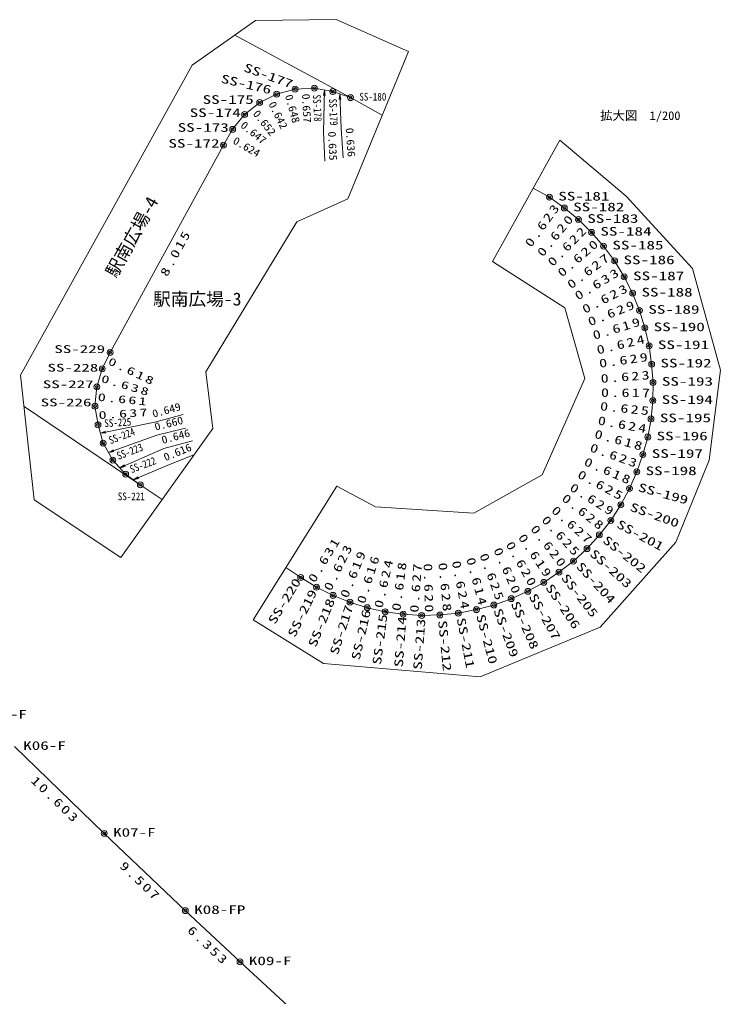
# Model space of a CAD drawing. Units: millimetres at full size, sheet at 1:500, with parts at other scales. Extents: x 56386042 to 56854500, y 25771750 to 26117216.
# Drawn here: x 56727335 to 56786802, y 25970961 to 26053861 of the extents above; entities that cross this region are included whole.
import ezdxf
from ezdxf.enums import TextEntityAlignment as Align

# ---------------------------------------------------------------- set-up
doc = ezdxf.new("R2010")
doc.units = ezdxf.units.MM
doc.header["$LTSCALE"] = 500
doc.header["$PDMODE"] = 32
doc.header["$PDSIZE"] = 250
doc.layers.add('レイヤ1', color=7, linetype='Continuous', lineweight=13)
doc.styles.add('ＭＳ ゴシック', font='')
doc.styles.get('ＭＳ ゴシック').set_extended_font_data('MS Gothic')

# ---------------------------------------------------------------- blocks, each defined once
blk = doc.blocks.new('open_arrow')
at = {"color": 0, "linetype": 'Continuous', "lineweight": -2}
blk.add_lwpolyline([(7.5, 1.25), (0, 0), (7.5, -1.25)], dxfattribs=at)

msp = doc.modelspace()

# ---------------------------------------------------------------- linework, layer by layer
at = {"layer": 'レイヤ1'}
for p, q in [((56741977.1, 26049992.2), (56747340.7, 26053773.1)), ((56747340.7, 26053773.1), (56754199.1, 26053861.1)), ((56754199.1, 26053861.1), (56760339.1, 26051149)), ((56755415, 26047232), (56745599.9, 26052546)), ((56760339.1, 26051149), (56755190.4, 26038635.9)), ((56727429.9, 26023676.3), (56741977.1, 26049992.2)), ((56750710, 26047957), (56749150, 26047524.5)), ((56752350, 26048037), (56750710, 26047957)), ((56753910, 26047747), (56752350, 26048037)), ((56749150, 26047524.5), (56747710, 26046814.5)), ((56753199.9, 26047879), (56753117.2, 26044331.3)), ((56755415, 26047232), (56753910, 26047747)), ((56754510.1, 26047541.6), (56754611.9, 26044624.4)), ((56758112.8, 26045738.3), (56755415, 26047232)), ((56747710, 26046814.5), (56746435, 26045799.5)), ((56746435, 26045799.5), (56745415, 26044544.5)), ((56754611.9, 26044624.4), (56754783.9, 26042130.3)), ((56745415, 26044544.5), (56744632.5, 26043194.5)), ((56753117.2, 26044331.3), (56753228.2, 26041833.8)), ((56744632.5, 26043194.5), (56735020, 26025612)), ((56767457.3, 26033340.1), (56773172.6, 26043627.7)), ((56773172.6, 26043627.7), (56778800, 26038879.6)), ((56772292.6, 26038785), (56770908.1, 26039551.5)), ((56778800, 26038879.6), (56784427.5, 26032724.6)), ((56755190.4, 26038635.9), (56750855.1, 26036681.9)), ((56773555.1, 26037872.5), (56772292.6, 26038785)), ((56774752.6, 26036887.5), (56773555.1, 26037872.5)), ((56750855.1, 26036681.9), (56743135.3, 26023963.8)), ((56775865.1, 26035800), (56774752.6, 26036887.5)), ((56776880.1, 26034630), (56775865.1, 26035800)), ((56777825.1, 26033380), (56776880.1, 26034630)), ((56773612.3, 26029383.3), (56767457.3, 26033340.1)), ((56778640.1, 26032022.5), (56777825.1, 26033380)), ((56784427.5, 26032724.6), (56786801.5, 26024107.6)), ((56779352.6, 26030637.5), (56778640.1, 26032022.5)), ((56779932.6, 26029175), (56779352.6, 26030637.5)), ((56775282.9, 26023404.2), (56773612.3, 26029383.3)), ((56780385.1, 26027695), (56779932.6, 26029175)), ((56780745.1, 26026177.5), (56780385.1, 26027695)), ((56735020, 26025612), (56734355, 26024217)), ((56780962.6, 26024620), (56780745.1, 26026177.5)), ((56734355, 26024217), (56733895, 26022689.5)), ((56743135.3, 26023963.8), (56743735.7, 26019157.4)), ((56781080.1, 26023067.5), (56780962.6, 26024620)), ((56786801.5, 26024107.6), (56785834.3, 26016457.9)), ((56728590.1, 26013112.6), (56727429.9, 26023676.3)), ((56771677.9, 26015226.9), (56775282.9, 26023404.2)), ((56781067.6, 26021525), (56781080.1, 26023067.5)), ((56733895, 26022689.5), (56733735, 26021044.5)), ((56780910.1, 26019970), (56781067.6, 26021525)), ((56727721.2, 26021024.3), (56737580, 26014377)), ((56733735, 26021044.5), (56733992.5, 26019472)), ((56738807.5, 26019683.5), (56741215.9, 26020354)), ((56780632.6, 26018435), (56780910.1, 26019970)), ((56733992.5, 26019472), (56734427.5, 26017909.5)), ((56734190.2, 26018761.9), (56738807.5, 26019683.5)), ((56743735.7, 26019157.4), (56735920.8, 26008205.7)), ((56738978.4, 26018584.4), (56741402.4, 26019196.5)), ((56734879.3, 26017117.8), (56738978.4, 26018584.4)), ((56739589.1, 26017460.9), (56742000.3, 26018121.1)), ((56780225.1, 26016945), (56780632.6, 26018435)), ((56734427.5, 26017909.5), (56735245, 26016477)), ((56735845.3, 26015820.3), (56739589.1, 26017460.9)), ((56735245, 26016477), (56736335, 26015284.5)), ((56739873.4, 26016011.1), (56742185.1, 26016963)), ((56779697.6, 26015480), (56780225.1, 26016945)), ((56785834.3, 26016457.9), (56783020.6, 26009511.5)), ((56736984.2, 26014811.3), (56739873.4, 26016011.1)), ((56736335, 26015284.5), (56737580, 26014377)), ((56765874.6, 26011973.5), (56771677.9, 26015226.9)), ((56779085.1, 26014062.5), (56779697.6, 26015480)), ((56737580, 26014377), (56739429.3, 26013122.5)), ((56747145.9, 26002916.9), (56754268, 26014259.7)), ((56754268, 26014259.7), (56757521.4, 26012501.1)), ((56778345.1, 26012687.5), (56779085.1, 26014062.5)), ((56735920.8, 26008205.7), (56728590.1, 26013112.6)), ((56757521.4, 26012501.1), (56765874.6, 26011973.5)), ((56777507.6, 26011357.5), (56778345.1, 26012687.5)), ((56776527.6, 26010130), (56777507.6, 26011357.5)), ((56775482.6, 26008962.5), (56776527.6, 26010130)), ((56774330.1, 26007907.5), (56775482.6, 26008962.5)), ((56783020.6, 26009511.5), (56776601.8, 26002301.4)), ((56749933.1, 26007355.9), (56751187.6, 26006505)), ((56773102.6, 26006962.5), (56774330.1, 26007907.5)), ((56751187.6, 26006505), (56752535.1, 26005685)), ((56771817.6, 26006100), (56773102.6, 26006962.5)), ((56752535.1, 26005685), (56753935.1, 26005000)), ((56770465.1, 26005342.5), (56771817.6, 26006100)), ((56753935.1, 26005000), (56755367.6, 26004417.5)), ((56769047.6, 26004715), (56770465.1, 26005342.5)), ((56755367.6, 26004417.5), (56756835.1, 26003952.5)), ((56766097.6, 26003785), (56767580.1, 26004180)), ((56767580.1, 26004180), (56769047.6, 26004715)), ((56756835.1, 26003952.5), (56758357.6, 26003607.5)), ((56758357.6, 26003607.5), (56759890.1, 26003405)), ((56759890.1, 26003405), (56761452.6, 26003292.5)), ((56761452.6, 26003292.5), (56763002.6, 26003335)), ((56763002.6, 26003335), (56764565.1, 26003487.5)), ((56764565.1, 26003487.5), (56766097.6, 26003785)), ((56753125, 25999223.9), (56747145.9, 26002916.9)), ((56776601.8, 26002301.4), (56766402.2, 25998080.8)), ((56766402.2, 25998080.8), (56753125, 25999223.9)), ((56726897, 25992167), (56734522, 25984800)), ((56734522, 25984800), (56741403, 25978240)), ((56741403, 25978240), (56746041, 25973898)), ((56746041, 25973898), (56755134, 25965529))]:
    msp.add_line(p, q, dxfattribs=at)
at = {"layer": 'レイヤ1', "lineweight": 18}
for p, q in [((56753199.9, 26047879), (56753199.9, 26047878.7)), ((56753199.9, 26047879), (56753199.9, 26047878.7)), ((56753199.9, 26047879), (56753199.9, 26047878.7)), ((56754510.1, 26047541.6), (56754510.1, 26047541.4)), ((56754510.1, 26047541.6), (56754510.1, 26047541.4)), ((56754510.1, 26047541.6), (56754510.1, 26047541.4)), ((56734190.2, 26018761.9), (56734190.5, 26018761.9)), ((56734190.2, 26018761.9), (56734190.5, 26018761.9)), ((56734190.2, 26018761.9), (56734190.5, 26018761.9)), ((56734879.3, 26017117.8), (56734879.5, 26017117.9)), ((56734879.3, 26017117.8), (56734879.5, 26017117.9)), ((56734879.3, 26017117.8), (56734879.5, 26017117.9)), ((56735845.3, 26015820.3), (56735845.5, 26015820.4)), ((56735845.3, 26015820.3), (56735845.5, 26015820.4)), ((56735845.3, 26015820.3), (56735845.5, 26015820.4)), ((56736984.2, 26014811.3), (56736984.4, 26014811.4)), ((56736984.2, 26014811.3), (56736984.4, 26014811.4)), ((56736984.2, 26014811.3), (56736984.4, 26014811.4))]:
    msp.add_line(p, q, dxfattribs=at)
at = {"layer": 'レイヤ1'}
for centre in [(56750710, 26047957), (56752350, 26048037), (56753910, 26047747), (56749150, 26047524.5), (56755415, 26047232), (56747710, 26046814.5), (56746435, 26045799.5), (56745415, 26044544.5), (56744632.5, 26043194.5), (56772292.6, 26038785), (56773555.1, 26037872.5), (56774752.6, 26036887.5), (56775865.1, 26035800), (56776880.1, 26034630), (56777825.1, 26033380), (56778640.1, 26032022.5), (56779352.6, 26030637.5), (56779932.6, 26029175), (56780385.1, 26027695), (56780745.1, 26026177.5), (56735020, 26025612), (56780962.6, 26024620), (56734355, 26024217), (56781080.1, 26023067.5), (56733895, 26022689.5), (56781067.6, 26021525), (56733735, 26021044.5), (56733992.5, 26019472), (56780910.1, 26019970), (56734427.5, 26017909.5), (56780632.6, 26018435), (56735245, 26016477), (56780225.1, 26016945), (56779697.6, 26015480), (56736335, 26015284.5), (56737580, 26014377), (56779085.1, 26014062.5), (56778345.1, 26012687.5), (56777507.6, 26011357.5), (56776527.6, 26010130), (56775482.6, 26008962.5), (56774330.1, 26007907.5), (56751187.6, 26006505), (56773102.6, 26006962.5), (56752535.1, 26005685), (56771817.6, 26006100), (56753935.1, 26005000), (56769047.6, 26004715), (56770465.1, 26005342.5), (56755367.6, 26004417.5), (56756835.1, 26003952.5), (56766097.6, 26003785), (56767580.1, 26004180), (56758357.6, 26003607.5), (56759890.1, 26003405), (56761452.6, 26003292.5), (56763002.6, 26003335), (56764565.1, 26003487.5), (56734522, 25984800), (56741403, 25978240), (56746041, 25973898)]:
    msp.add_circle(centre, 250, dxfattribs=at)
for p in [(56750710, 26047957), (56752350, 26048037), (56749150, 26047524.5), (56753910, 26047747), (56755415, 26047232), (56747710, 26046814.5), (56746435, 26045799.5), (56745415, 26044544.5), (56744632.5, 26043194.5), (56772292.6, 26038785), (56773555.1, 26037872.5), (56774752.6, 26036887.5), (56775865.1, 26035800), (56776880.1, 26034630), (56777825.1, 26033380), (56778640.1, 26032022.5), (56779352.6, 26030637.5), (56779932.6, 26029175), (56780385.1, 26027695), (56735020, 26025612), (56780745.1, 26026177.5), (56780962.6, 26024620), (56734355, 26024217), (56781080.1, 26023067.5), (56733895, 26022689.5), (56781067.6, 26021525), (56733735, 26021044.5), (56780910.1, 26019970), (56733992.5, 26019472), (56780632.6, 26018435), (56734427.5, 26017909.5), (56735245, 26016477), (56780225.1, 26016945), (56779697.6, 26015480), (56736335, 26015284.5), (56737580, 26014377), (56779085.1, 26014062.5), (56778345.1, 26012687.5), (56777507.6, 26011357.5), (56776527.6, 26010130), (56775482.6, 26008962.5), (56774330.1, 26007907.5), (56751187.6, 26006505), (56773102.6, 26006962.5), (56752535.1, 26005685), (56771817.6, 26006100), (56753935.1, 26005000), (56769047.6, 26004715), (56770465.1, 26005342.5), (56755367.6, 26004417.5), (56756835.1, 26003952.5), (56767580.1, 26004180), (56758357.6, 26003607.5), (56759890.1, 26003405), (56761452.6, 26003292.5), (56763002.6, 26003335), (56764565.1, 26003487.5), (56766097.6, 26003785), (56734522, 25984800), (56741403, 25978240), (56746041, 25973898)]:
    msp.add_point(p, dxfattribs=at)

# ---------------------------------------------------------------- block references
at = {"layer": 'レイヤ1', "lineweight": 18, "xscale": 62.8, "yscale": 62.8}
for p, rotation in [((56753199.9, 26047879), 268.7), ((56754510.1, 26047541.6), 272), ((56734190.2, 26018761.9), 11.3), ((56734879.3, 26017117.8), 19.7), ((56735845.3, 26015820.3), 23.7), ((56736984.2, 26014811.3), 22.6)]:
    msp.add_blockref('open_arrow', p, dxfattribs=dict(at, rotation=rotation))

# ---------------------------------------------------------------- texts
at = {"layer": 'レイヤ1', "style": 'ＭＳ ゴシック'}
for s, height, rotation, width, p in [('SS-177', 733.1, 339.984, 1.45, (56746215.3, 26049289.2)), ('SS-176', 733.1, 346.86, 1.45, (56744322.5, 26048302.2)), ('0.648', 659.8, 285.496, 1.1, (56749659.7, 26047341.4)), ('0.657', 659.8, 272.793, 1.1, (56751102.4, 26047541.8)), ('SS-178', 659.8, 272.793, 0.85, (56752024.6, 26047468.7)), ('SS-179', 659.8, 272.793, 0.85, (56753385.3, 26047120)), ('0.642', 659.8, 296.246, 1.1, (56748256.3, 26046614.9)), ('0.652', 659.8, 308.523, 1.1, (56746934.8, 26045732.8)), ('0.647', 659.8, 320.898, 1.1, (56745899.1, 26044629.5)), ('0.636', 659.8, 273.945, 1.1, (56754811.5, 26044638.1)), ('0.624', 659.8, 329.902, 1.1, (56745266.9, 26043217.4)), ('0.635', 659.8, 272.545, 1.1, (56753317, 26044340.2)), ('0.649', 659.8, 15.557, 1.1, (56738753.8, 26019876.2)), ('SS-225', 659.8, 3.553, 0.85, (56734555.9, 26019070.3)), ('0.660', 659.8, 14.172, 1.1, (56738929.5, 26018778.3)), ('SS-224', 659.8, 21.017, 0.85, (56735125.7, 26017625.3)), ('0.646', 659.8, 15.313, 1.1, (56739536.2, 26017653.8)), ('SS-223', 659.8, 21.017, 0.85, (56735808.7, 26016307.7)), ('0.616', 659.8, 22.38, 1.1, (56739797.3, 26016196)), ('SS-222', 659.8, 21.017, 0.85, (56736911.1, 26015164.8)), ('SS-199', 733.1, 344.704, 1.45, (56779703.2, 26013636.2)), ('SS-200', 733.1, 340.198, 1.45, (56778978.2, 26011997)), ('SS-201', 733.1, 331.712, 1.45, (56777809.8, 26010612.7)), ('SS-202', 733.1, 321.397, 1.45, (56776604.5, 26009380.9)), ('SS-203', 733.1, 318.169, 1.45, (56775500, 26008273.6)), ('SS-204', 733.1, 312.471, 1.45, (56774336.2, 26007265.1)), ('SS-205', 733.1, 307.591, 1.45, (56773065.8, 26006344.2)), ('SS-220', 733.1, 58.678, 1.45, (56749187.5, 26002357.6)), ('SS-206', 733.1, 303.87, 1.45, (56771737.6, 26005536.2)), ('SS-219', 733.1, 63.928, 1.45, (56750897.8, 26001276.9)), ('SS-207', 733.1, 299.252, 1.45, (56770319.3, 26004798.6)), ('SS-218', 733.1, 67.872, 1.45, (56752677, 26000445.8)), ('SS-217', 733.1, 72.418, 1.45, (56754550.8, 25999824.2)), ('SS-208', 733.1, 293.878, 1.45, (56768798.5, 26004216.3)), ('SS-216', 733.1, 77.232, 1.45, (56756397, 25999407.3)), ('SS-215', 733.1, 82.473, 1.45, (56758207.4, 25999037.4)), ('SS-214', 733.1, 85.882, 1.45, (56760071.1, 25998859.1)), ('SS-210', 733.1, 284.919, 1.45, (56765864, 26003232)), ('SS-209', 733.1, 290.03, 1.45, (56767325.1, 26003653.8)), ('SS-213', 733.1, 85.882, 1.45, (56761679.8, 25998651.6)), ('SS-212', 733.1, 275.574, 1.45, (56762631, 26002824.8)), ('SS-211', 733.1, 280.986, 1.45, (56764203.9, 26002979.9))]:
    msp.add_text(s, height=height, rotation=rotation, dxfattribs=dict(at, width=width)).set_placement(p, align=Align.BOTTOM_LEFT)
for s, height, width, p in [('SS-175', 733.1, 1.45, (56742867.3, 26046485.5)), ('SS-180', 659.8, 0.85, (56756165.5, 26046782)), ('SS-174', 733.1, 1.45, (56741769.1, 26045369.8)), ('拡大図\u30001/200', 733.1, 1.05, (56776594.2, 26045120.4)), ('SS-173', 733.1, 1.45, (56740749.1, 26044114.8)), ('SS-172', 733.1, 1.45, (56739966.6, 26042764.8)), ('SS-181', 733.1, 1.45, (56773043.1, 26038285)), ('SS-182', 733.1, 1.45, (56774305.6, 26037372.5)), ('SS-183', 733.1, 1.45, (56775503.1, 26036387.5)), ('SS-184', 733.1, 1.45, (56776615.6, 26035300)), ('SS-185', 733.1, 1.45, (56777630.6, 26034130)), ('SS-186', 733.1, 1.45, (56778575.6, 26032880)), ('SS-187', 733.1, 1.45, (56779390.6, 26031522.5)), ('SS-188', 733.1, 1.45, (56780103.1, 26030137.5)), ('SS-189', 733.1, 1.45, (56780683.1, 26028675)), ('SS-190', 733.1, 1.45, (56781135.6, 26027195)), ('SS-191', 733.1, 1.45, (56781495.6, 26025677.5)), ('SS-229', 659.8, 1.6, (56730289.7, 26025367.1)), ('SS-192', 733.1, 1.45, (56781713.1, 26024120)), ('SS-228', 659.8, 1.6, (56729706.1, 26023789)), ('SS-227', 659.8, 1.6, (56729307.1, 26022383.6)), ('SS-193', 733.1, 1.45, (56781830.6, 26022567.5)), ('SS-226', 659.8, 1.6, (56729126.8, 26020840.4)), ('SS-194', 733.1, 1.45, (56781818.1, 26021025)), ('SS-195', 733.1, 1.45, (56781660.6, 26019470)), ('SS-196', 733.1, 1.45, (56781383.1, 26017935)), ('SS-197', 733.1, 1.45, (56780975.6, 26016445)), ('SS-198', 733.1, 1.45, (56780448.1, 26014980)), ('SS-221', 659.8, 0.85, (56735671.1, 26012870.6)), ('K05-F', 733.1, 1.45, (56724343.5, 25994322)), ('K06-F', 733.1, 1.45, (56727647.5, 25991667)), ('K07-F', 733.1, 1.45, (56735272.5, 25984300)), ('K08-FP', 733.1, 1.45, (56742153.5, 25977740)), ('K09-F', 733.1, 1.45, (56746791.5, 25973398))]:
    msp.add_text(s, height=height, dxfattribs=dict(at, width=width)).set_placement(p, align=Align.BOTTOM_LEFT)
msp.add_text('駅南広場-4', height=1100, rotation=60.995, dxfattribs=at).set_placement((56735817.4, 26031713.3), align=Align.BOTTOM_LEFT)
msp.add_text('駅南広場-3', height=1100, dxfattribs=at).set_placement((56738667.9, 26029264.6), align=Align.BOTTOM_LEFT)
at = {"layer": 'レイヤ1', "attachment_point": 7, "style": 'ＭＳ ゴシック'}
for s, insert, char_height, rotation in [('\\T1.29;\\W1.35;0.623', (56770751.6, 26034469.7), 733.1, 54.142), ('\\T1.29;\\W1.35;0.620', (56771744.8, 26033664.2), 733.1, 50.561), ('\\T1.29;\\W1.35;8.015', (56739871.8, 26031985), 733.1, 61.334), ('\\T1.29;\\W1.35;0.622', (56772590.6, 26032847.8), 733.1, 45.651), ('\\T1.29;\\W1.35;0.620', (56773376.6, 26031953.9), 733.1, 40.942), ('\\T1.29;\\W1.35;0.627', (56774144.2, 26030952.6), 733.1, 37.089), ('\\T1.29;\\W1.35;0.633', (56774717.6, 26030007.7), 733.1, 30.979), ('\\T1.29;\\W1.35;0.623', (56775312.4, 26028872.5), 733.1, 27.223), ('\\T1.29;\\W1.35;0.629', (56775736.8, 26027819.4), 733.1, 21.632), ('\\T1.29;\\W1.35;0.619', (56776097.3, 26026670.3), 733.1, 17.001), ('\\T1.29;\\W1.35;0.624', (56776399.3, 26025434.1), 733.1, 13.346), ('\\T1.29;\\W1.35;0.629', (56776565.2, 26024295), 733.1, 7.95), ('\\T1.29;\\W1.5;0.618', (56734776.2, 26024625.7), 659.8, 334.513), ('\\T1.29;\\W1.35;0.623', (56776671.6, 26023013.1), 733.1, 4.328), ('\\T1.29;\\W1.5;0.638', (56734207.1, 26023107.1), 659.8, 343.241), ('\\T1.29;\\W1.35;0.617', (56776669.9, 26021831.9), 733.1, 359.536), ('\\T1.29;\\W1.5;0.661', (56733950.2, 26021501.5), 659.8, 354.445), ('\\T1.29;\\W1.35;0.625', (56776560.8, 26020693.4), 733.1, 354.216), ('\\T1.29;\\W1.5;0.637', (56734065.5, 26019948.9), 659.8, 3.553), ('\\T1.29;\\W1.35;0.624', (56776352.5, 26019493.2), 733.1, 349.753), ('\\T1.29;\\W1.35;0.618', (56776052.8, 26018368.4), 733.1, 344.704), ('\\T1.29;\\W1.35;0.623', (56775652.1, 26017232.7), 733.1, 340.198), ('\\T1.29;\\W1.35;0.618', (56775153.9, 26016057.5), 733.1, 336.631), ('\\T1.29;\\W1.35;0.625', (56774603.6, 26015019.9), 733.1, 331.712), ('\\T1.29;\\W1.35;0.629', (56773936.6, 26013943.9), 733.1, 327.801), ('\\T1.29;\\W1.35;0.628', (56773267, 26013098.2), 733.1, 321.397), ('\\T1.29;\\W1.35;0.627', (56772393.1, 26012108.2), 733.1, 318.169), ('\\T1.29;\\W1.35;0.625', (56771566.5, 26011342.9), 733.1, 312.471), ('\\T1.29;\\W1.35;0.620', (56770636, 26010616.5), 733.1, 307.591), ('\\T1.29;\\W1.35;0.619', (56769592.8, 26009905.9), 733.1, 303.87), ('\\T1.29;\\W1.35;0.631', (56752392.4, 26006005.9), 733.1, 58.678), ('\\T1.29;\\W1.35;0.623', (56753772.1, 26005302.4), 733.1, 63.928), ('\\T1.29;\\W1.35;0.620', (56767518, 26008849.7), 733.1, 293.878), ('\\T1.29;\\W1.35;0.620', (56768555, 26009315.8), 733.1, 299.252), ('\\T1.29;\\W1.35;0.619', (56755189.8, 26004705.6), 733.1, 67.872), ('\\T1.29;\\W1.35;0.616', (56756638.4, 26004224.6), 733.1, 72.418), ('\\T1.29;\\W1.35;0.614', (56765222.9, 26008105.4), 733.1, 284.919), ('\\T1.29;\\W1.35;0.625', (56766337, 26008410.1), 733.1, 290.03), ('\\T1.29;\\W1.35;0.624', (56758128.2, 26003864.5), 733.1, 77.232), ('\\T1.29;\\W1.35;0.618', (56759645.7, 26003639), 733.1, 82.473), ('\\T1.29;\\W1.35;0.627', (56761184.4, 26003512.3), 733.1, 85.882), ('\\T1.29;\\W1.35;0.620', (56761607.2, 26007698.4), 733.1, 271.571), ('\\T1.29;\\W1.35;0.628', (56762858.8, 26007741.9), 733.1, 275.574), ('\\T1.29;\\W1.35;0.624', (56764002, 26007860.3), 733.1, 280.986), ('\\T1.3;\\W1.35;10.603', (56728230.6, 25989202.8), 733.1, 315.986), ('\\T1.29;\\W1.35;9.507', (56735760.6, 25981952.1), 733.1, 316.368), ('\\T1.29;\\W1.35;6.353', (56741505.7, 25976488.5), 733.1, 316.888)]:
    msp.add_mtext(s, dxfattribs=dict(at, insert=insert, char_height=char_height, rotation=rotation))

doc.saveas('drawing.dxf')
